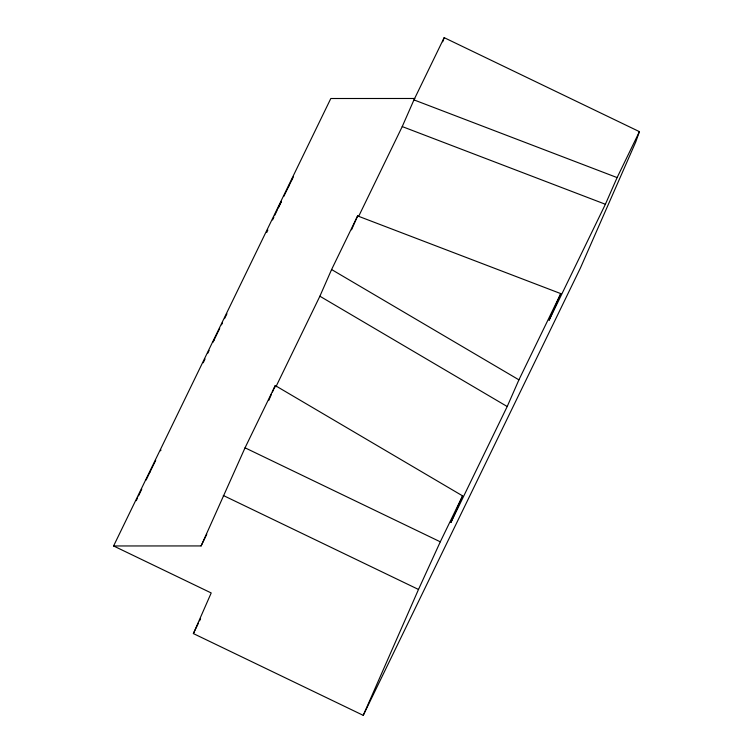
<?xml version="1.0" encoding="UTF-8"?>
<svg xmlns="http://www.w3.org/2000/svg" width="753" height="753" viewBox="0 0 753 753"><rect width="100%" height="100%" fill="white"/><g stroke="black" fill="none" stroke-linecap="round" stroke-linejoin="round"><path stroke-width="1.13" d="M442.698 41.791L444.176 37.65L639.41 131.643L635.73 142.016L580.469 267.899L363.238 715.35L193.38 633.574L211.207 592.959L113.59 545.963L330.812 98.511L414.837 98.483M113.59 545.963L201.107 545.934L245.045 447.809L275.269 385.564L462.587 495.869L450.878 522.563L507.202 406.526L518.921 379.841L560.778 293.614L357.619 215.932L331.593 269.536L319.884 296.221L275.843 386.938M268.708 400.511L271.513 394.101M272.454 391.965L275.269 385.564M351.529 229.806L357.619 215.932M358.71 216.243L402.234 126.579L413.952 99.895L444.176 37.65M363.238 715.35L418.499 589.458L440.289 541.812L462.587 495.869M560.778 293.614L549.069 320.298L605.393 204.27L617.112 177.586L639.41 131.643M266.694 232.545L267.852 229.985M136.246 500.707L137.592 497.855M203.235 362.786L205.032 358.974M272.548 219.951L273.904 217.09M138.505 495.945L141.771 489.102M207.753 353.251L209.118 350.38M274.723 215.33L277.537 209.447M213.033 342.22L214.012 340.196M277.951 208.581L281.358 201.475M278.488 207.47L281.406 201.38M146.129 480.019L150.016 471.98M213.965 340.29L217.899 332.158M283.787 196.448L289.397 184.927M201.107 545.934L206.755 534.301M193.38 633.574L198.519 622.995M199.545 620.877L200.571 618.759M218.351 331.235L219.707 328.459M149.932 472.159L153.17 465.505M288.86 186.029L292.475 178.659M221.486 324.816L222.512 322.726M153.603 464.639L155.683 460.403M291.938 179.76L293.35 176.946M224.526 318.651L226.945 313.785M160.521 450.793L160.982 450.049M413.952 99.895L617.112 177.586M402.234 126.579L605.393 204.27M245.045 447.809L440.289 541.812M223.264 495.465L418.499 589.458M331.593 269.536L518.921 379.841M319.884 296.221L507.202 406.526"/></g></svg>
